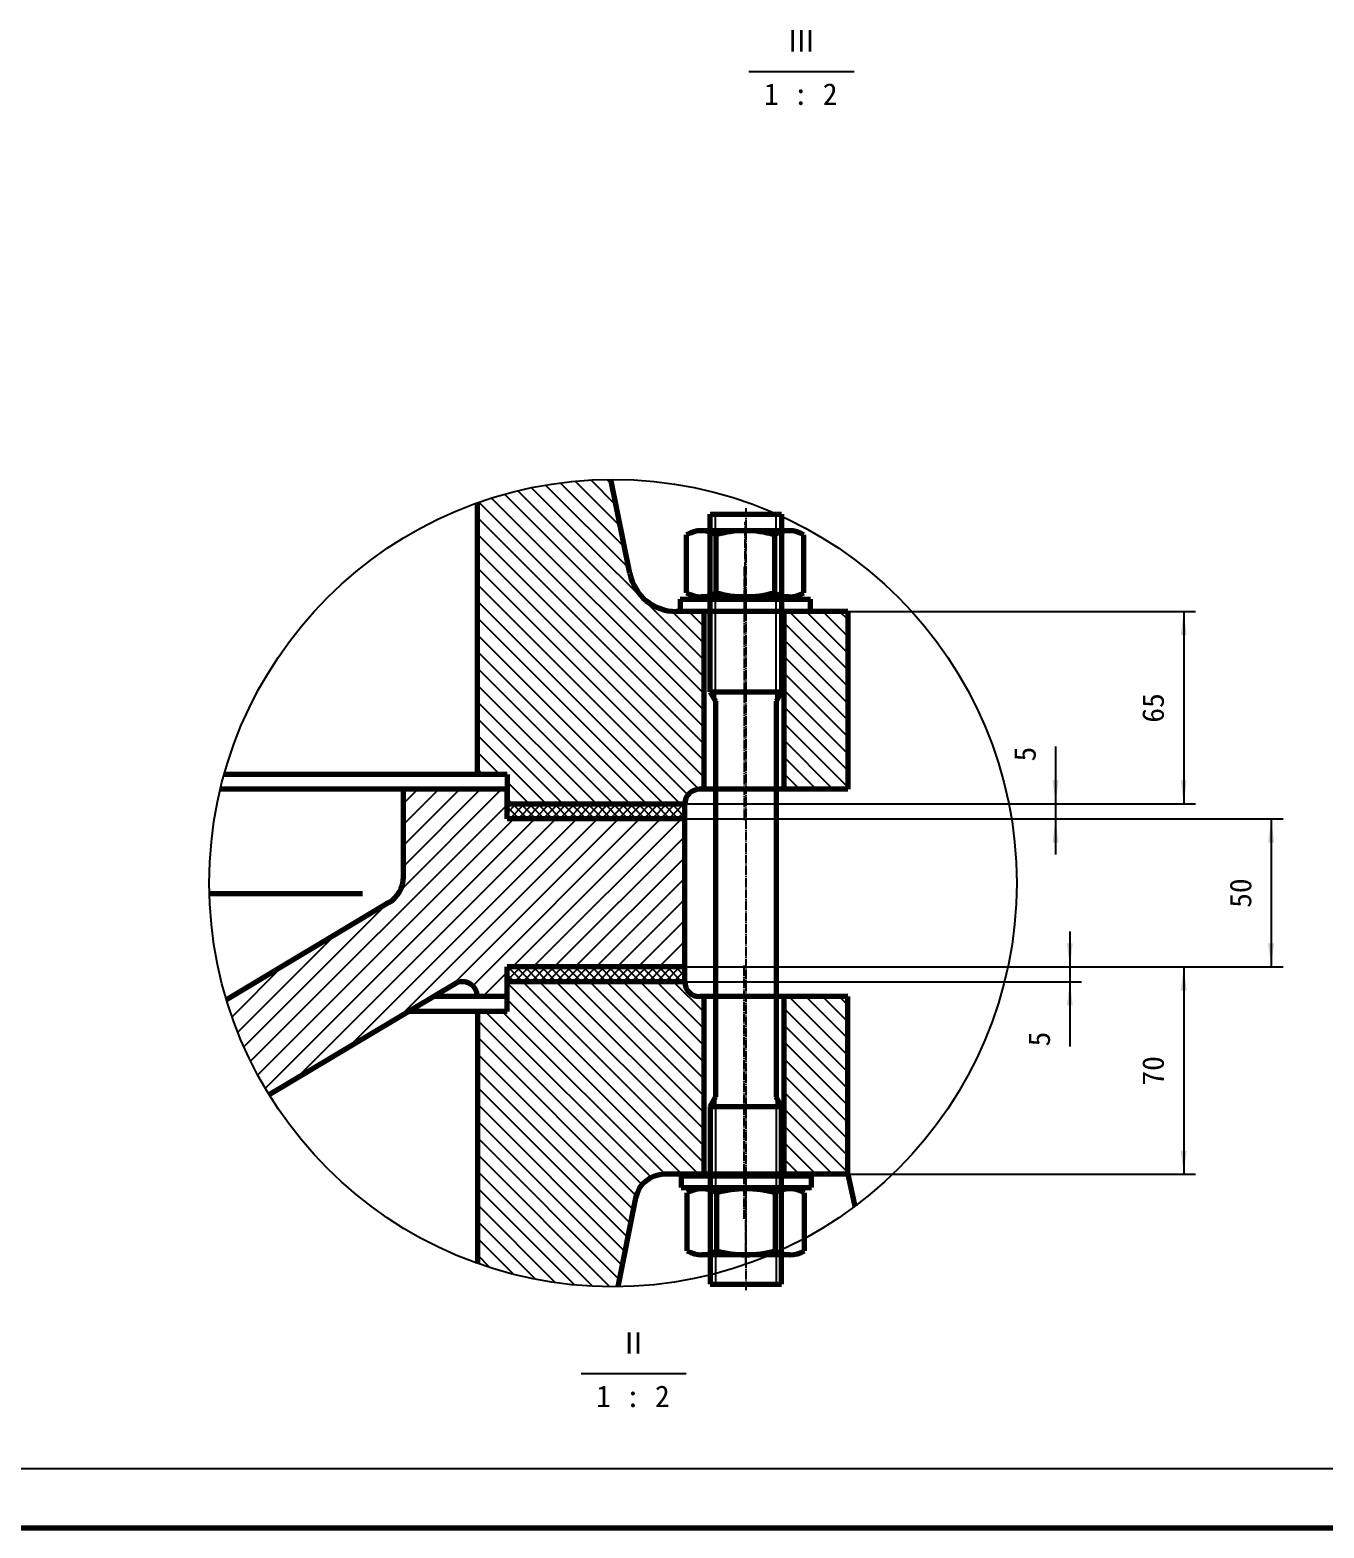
# Model space of a CAD drawing. Header units: millimetres. Extents: x -12040 to 11740, y -16820 to 16820.
# Drawn here: x 3003 to 7372, y -16820 to -11763 of the extents above; entities that cross this region are included whole.
import ezdxf

# ---------------------------------------------------------------- set-up
doc = ezdxf.new("R2010")
doc.units = ezdxf.units.MM
doc.linetypes.add('EB_DASHDOT', pattern=[39, 30, -3, 3, -3])
for name, color, linetype, lineweight in [('CAXA0', 7, 'Continuous', 70), ('CAXA1', 1, 'EB_DASHDOT', 25), ('CAXA3', 7, 'Continuous', 25), ('CAXA4', 3, 'Continuous', 25), ('CAXA5', 4, 'Continuous', 25)]:
    doc.layers.add(name, color=color, linetype=linetype, lineweight=lineweight)
doc.styles.add('UserTxtStyle2', font='SIMFANG.TTF')
doc.styles.add('标准', font='SIMFANG.TTF')
doc.dimstyles.new('标准', dxfattribs={"dimscale": 20, "dimtxt": 3.5, "dimasz": 4, "dimexe": 2, "dimexo": 0, "dimtad": 1, "dimdsep": 46, "dimtxsty": '标准', "dimcen": 0, "dimdle": 6, "dimaunit": 1, "dimazin": 2, "dimtfac": 1, "dimtdec": 3, "dimtmove": 0, "dimatfit": 3, "dimfxl": 0, "dimtolj": 1, "dimtzin": 0, "dimarcsym": 0})

# ---------------------------------------------------------------- blocks, each defined once
blk = doc.blocks.new('CAXBLOCK2', base_point=(11540, -16620))
at = {"layer": 'CAXA0'}
blk.add_line((11740, -16820), (-12040, -16820), dxfattribs=at)
at = {"layer": 'CAXA3', "linetype": 'Continuous', "lineweight": 25}
blk.add_line((11540, -16620), (-11540, -16620), dxfattribs=at)
blk = doc.blocks.new('*CAXBLOCK308309')
at = {"layer": 'CAXA4', "linetype": 'Continuous', "lineweight": 25}
for points in [[(6898, -13725.9), (6888, -13805.9), (6908, -13805.9)], [(6898, -14375.9), (6888, -14295.9), (6908, -14295.9)]]:
    blk.add_hatch(color=0, dxfattribs=at).paths.add_polyline_path(points, flags=0)
at = {"layer": 'CAXA4', "color": 0, "linetype": 'Continuous', "lineweight": 25}
for p, q in [((5763.9, -13725.9), (6938, -13725.9)), ((6898, -13725.9), (6898, -14375.9)), ((5213.9, -14375.9), (6938, -14375.9))]:
    blk.add_line(p, q, dxfattribs=at)
at = {"layer": 'CAXA4', "color": 0, "linetype": 'Continuous', "lineweight": 25, "insert": (6758, -14101.3), "char_height": 72.993, "attachment_point": 1, "rotation": 90, "style": 'UserTxtStyle2'}
blk.add_mtext('\\fFangSong_GB2312|b0|i0|p34;65', dxfattribs=at)
blk = doc.blocks.new('*CAXBLOCK309310')
at = {"layer": 'CAXA4', "linetype": 'Continuous', "lineweight": 25}
for points in [[(6898, -14925.9), (6888, -15005.9), (6908, -15005.9)], [(6898, -15625.9), (6888, -15545.9), (6908, -15545.9)]]:
    blk.add_hatch(color=0, dxfattribs=at).paths.add_polyline_path(points, flags=0)
at = {"layer": 'CAXA4', "color": 0, "linetype": 'Continuous', "lineweight": 25}
for p, q in [((5213.9, -14925.9), (6938, -14925.9)), ((6898, -14925.9), (6898, -15625.9)), ((5145.9, -15625.9), (6938, -15625.9))]:
    blk.add_line(p, q, dxfattribs=at)
at = {"layer": 'CAXA4', "color": 0, "linetype": 'Continuous', "lineweight": 25, "insert": (6758, -15326.3), "char_height": 72.993, "attachment_point": 1, "rotation": 90, "style": 'UserTxtStyle2'}
blk.add_mtext('\\fFangSong_GB2312|b0|i0|p34;70', dxfattribs=at)
blk = doc.blocks.new('*CAXBLOCK310311')
at = {"layer": 'CAXA4', "linetype": 'Continuous', "lineweight": 25}
for points in [[(7193.2, -14425.9), (7183.2, -14505.9), (7203.2, -14505.9)], [(7193.2, -14925.9), (7183.2, -14845.9), (7203.2, -14845.9)]]:
    blk.add_hatch(color=0, dxfattribs=at).paths.add_polyline_path(points, flags=0)
at = {"layer": 'CAXA4', "color": 0, "linetype": 'Continuous', "lineweight": 25}
for p, q in [((5213.9, -14425.9), (7233.2, -14425.9)), ((7193.2, -14425.9), (7193.2, -14925.9)), ((5213.9, -14925.9), (7233.2, -14925.9))]:
    blk.add_line(p, q, dxfattribs=at)
at = {"layer": 'CAXA4', "color": 0, "linetype": 'Continuous', "lineweight": 25, "insert": (7053.2, -14726.3), "char_height": 72.993, "attachment_point": 1, "rotation": 90, "style": 'UserTxtStyle2'}
blk.add_mtext('\\fFangSong_GB2312|b0|i0|p34;50', dxfattribs=at)
blk = doc.blocks.new('*CAXBLOCK311312')
at = {"layer": 'CAXA4', "linetype": 'Continuous', "lineweight": 25}
for points in [[(6465.5, -14375.9), (6455.5, -14295.9), (6475.5, -14295.9)], [(6465.5, -14425.9), (6455.5, -14505.9), (6475.5, -14505.9)]]:
    blk.add_hatch(color=0, dxfattribs=at).paths.add_polyline_path(points, flags=0)
at = {"layer": 'CAXA4', "color": 0, "linetype": 'Continuous', "lineweight": 25}
for p, q in [((6465.5, -14181.7), (6465.5, -14545.9)), ((5213.9, -14375.9), (6505.5, -14375.9)), ((5213.9, -14425.9), (6505.5, -14425.9))]:
    blk.add_line(p, q, dxfattribs=at)
at = {"layer": 'CAXA4', "color": 0, "linetype": 'Continuous', "lineweight": 25, "insert": (6325.5, -14232.2), "char_height": 72.993, "attachment_point": 1, "rotation": 90, "style": 'UserTxtStyle2'}
blk.add_mtext('\\fFangSong_GB2312|b0|i0|p34;5', dxfattribs=at)
blk = doc.blocks.new('*CAXBLOCK312313')
at = {"layer": 'CAXA4', "linetype": 'Continuous', "lineweight": 25}
for points in [[(6513.5, -14925.9), (6503.5, -14845.9), (6523.5, -14845.9)], [(6513.5, -14975.9), (6503.5, -15055.9), (6523.5, -15055.9)]]:
    blk.add_hatch(color=0, dxfattribs=at).paths.add_polyline_path(points, flags=0)
at = {"layer": 'CAXA4', "color": 0, "linetype": 'Continuous', "lineweight": 25}
for p, q in [((6513.5, -14805.9), (6513.5, -15194.7)), ((5213.9, -14925.9), (6553.5, -14925.9)), ((5213.9, -14975.9), (6553.5, -14975.9))]:
    blk.add_line(p, q, dxfattribs=at)
at = {"layer": 'CAXA4', "color": 0, "linetype": 'Continuous', "lineweight": 25, "insert": (6373.5, -15194.2), "char_height": 72.993, "attachment_point": 1, "rotation": 90, "style": 'UserTxtStyle2'}
blk.add_mtext('\\fFangSong_GB2312|b0|i0|p34;5', dxfattribs=at)
blk = doc.blocks.new('CAXBLOCK313', base_point=(4780.3, -14777.9))
at = {"layer": 'CAXA5', "color": 0, "linetype": 'Continuous', "lineweight": 25}
for p, q in [((4252.7, -14668.8), (4595.5, -14325.9)), ((4263.9, -14586.8), (4524.8, -14325.9)), ((4263.9, -14516.1), (4454.1, -14325.9)), ((4263.9, -14445.4), (4383.4, -14325.9)), ((4263.9, -14374.7), (4312.7, -14325.9)), ((3748.3, -15243.8), (4613.9, -14378.3)), ((3772.4, -15290.5), (4636.9, -14425.9)), ((3797.9, -15335.7), (4707.6, -14425.9)), ((3898.4, -15305.9), (4778.4, -14425.9)), ((4074.3, -15200.7), (4849.1, -14425.9)), ((4250.3, -15095.5), (4919.8, -14425.9)), ((4426.2, -14990.2), (4990.5, -14425.9)), ((4497.9, -14989.3), (5061.2, -14425.9)), ((4631.9, -14925.9), (5131.9, -14425.9)), ((4702.6, -14925.9), (5202.6, -14425.9)), ((4773.3, -14925.9), (5213.9, -14485.4)), ((4844, -14925.9), (5213.9, -14556.1)), ((4914.7, -14925.9), (5213.9, -14626.8)), ((3725.8, -15195.6), (4209.4, -14712.1)), ((4985.5, -14925.9), (5213.9, -14697.5)), ((5056.2, -14925.9), (5213.9, -14768.2)), ((3704.9, -15145.9), (4033.4, -14817.3)), ((5126.9, -14925.9), (5213.9, -14838.9)), ((5197.6, -14925.9), (5213.9, -14909.6)), ((3685.6, -15094.4), (3857.5, -14922.6)), ((4531.9, -15025.9), (4613.9, -14944)), ((4602.6, -15025.9), (4613.9, -15014.7)), ((3668.2, -15041.2), (3681.5, -15027.8))]:
    blk.add_line(p, q, dxfattribs=at)
blk = doc.blocks.new('CAXBLOCK314', base_point=(5628, -14124.3))
at = {"layer": 'CAXA5', "color": 0, "linetype": 'Continuous', "lineweight": 25}
for p, q in [((5024.7, -13580.2), (4743.8, -13299.2)), ((5010.6, -13509.5), (4793, -13291.8)), ((4996.5, -13438.8), (4843.8, -13286.1)), ((4982.3, -13368), (4896.4, -13282.2)), ((4968.2, -13297.3), (4951.1, -13280.2)), ((5278.9, -14060.6), (4561.5, -13343.2)), ((5278.9, -14004), (4605.1, -13330.3)), ((5278.9, -13947.5), (4650, -13318.6)), ((5278.9, -13890.9), (4696.2, -13308.2)), ((5278.9, -14117.2), (4519.1, -13357.4)), ((5278.9, -14173.7), (4513.9, -13408.7)), ((5278.9, -14230.3), (4513.9, -13465.3)), ((5278.9, -14286.9), (4513.9, -13521.9)), ((5261.4, -14326), (4513.9, -13578.4)), ((5224.3, -14345.4), (4513.9, -13635)), ((5198.2, -14375.9), (4513.9, -13691.6)), ((5141.7, -14375.9), (4513.9, -13748.1)), ((5278.9, -13834.3), (5169.8, -13725.2)), ((5278.9, -13777.8), (5227.1, -13725.9)), ((5763.9, -13923.3), (5566.5, -13725.9)), ((5763.9, -13866.8), (5623.1, -13725.9)), ((5763.9, -13810.2), (5679.6, -13725.9)), ((5763.9, -13753.6), (5736.2, -13725.9)), ((5085.1, -14375.9), (4513.9, -13804.7)), ((5763.9, -13979.9), (5548.9, -13764.9)), ((5763.9, -14036.5), (5548.9, -13821.5)), ((5028.5, -14375.9), (4513.9, -13861.3)), ((5763.9, -14093.1), (5548.9, -13878.1)), ((4972, -14375.9), (4513.9, -13917.9)), ((5763.9, -14149.6), (5548.9, -13934.6)), ((4915.4, -14375.9), (4513.9, -13974.4)), ((5763.9, -14206.2), (5548.9, -13991.2)), ((4858.8, -14375.9), (4513.9, -14031)), ((5763.9, -14262.8), (5548.9, -14047.8)), ((4802.3, -14375.9), (4513.9, -14087.6)), ((5763.9, -14319.3), (5548.9, -14104.3)), ((4745.7, -14375.9), (4513.9, -14144.1)), ((4589.1, -14275.9), (4513.9, -14200.7)), ((5713.9, -14325.9), (5548.9, -14160.9)), ((4532.6, -14275.9), (4513.9, -14257.3)), ((5657.4, -14325.9), (5548.9, -14217.5)), ((4689.1, -14375.9), (4613.9, -14300.7)), ((5600.8, -14325.9), (5548.9, -14274)), ((4632.6, -14375.9), (4613.9, -14357.3))]:
    blk.add_line(p, q, dxfattribs=at)
blk = doc.blocks.new('CAXBLOCK315', base_point=(5657.7, -15350.3))
at = {"layer": 'CAXA5', "color": 0, "linetype": 'Continuous', "lineweight": 25}
for p, q in [((5260.3, -15625.9), (4613.9, -14979.5)), ((5278.9, -15588), (4666.9, -14975.9)), ((5278.9, -15531.4), (4723.4, -14975.9)), ((5278.9, -15474.8), (4780, -14975.9)), ((5278.9, -15418.2), (4836.6, -14975.9)), ((5278.9, -15361.7), (4893.2, -14975.9)), ((5278.9, -15305.1), (4949.7, -14975.9)), ((5278.9, -15248.5), (5006.3, -14975.9)), ((5278.9, -15192), (5062.9, -14975.9)), ((5278.9, -15135.4), (5119.4, -14975.9)), ((5278.9, -15078.8), (5176, -14975.9)), ((5203.7, -15625.9), (4613.9, -15036.1)), ((5763.9, -15281), (5548.9, -15066)), ((5763.9, -15224.4), (5565.4, -15025.9)), ((5763.9, -15167.9), (5622, -15025.9)), ((5763.9, -15111.3), (5678.5, -15025.9)), ((5763.9, -15054.7), (5735.1, -15025.9)), ((5069.5, -15661.4), (4513.9, -15105.8)), ((5101.2, -15636.5), (4540.6, -15075.9)), ((5147.2, -15625.9), (4597.2, -15075.9)), ((5049.8, -15698.3), (4513.9, -15162.4)), ((5763.9, -15337.6), (5548.9, -15122.6)), ((5040.1, -15745.1), (4513.9, -15218.9)), ((5763.9, -15394.1), (5548.9, -15179.1)), ((5763.9, -15450.7), (5548.9, -15235.7)), ((5030.6, -15792.2), (4513.9, -15275.5)), ((5763.9, -15507.3), (5548.9, -15292.3)), ((5021.2, -15839.4), (4513.9, -15332.1)), ((5763.9, -15563.8), (5548.9, -15348.8)), ((5011.8, -15886.5), (4513.9, -15388.6)), ((5763.9, -15620.4), (5548.9, -15405.4)), ((5002.3, -15933.7), (4513.9, -15445.2)), ((5712.9, -15625.9), (5548.9, -15462)), ((4992.9, -15980.8), (4513.9, -15501.8)), ((5656.3, -15625.9), (5548.9, -15518.5)), ((4961.2, -16005.6), (4513.9, -15558.3)), ((5599.7, -15625.9), (5548.9, -15575.1)), ((4902.9, -16003.9), (4513.9, -15614.9)), ((4841.9, -15999.5), (4513.9, -15671.5)), ((4777.7, -15991.8), (4513.9, -15728)), ((4709.5, -15980.3), (4513.9, -15784.6)), ((4636.6, -15963.9), (4513.9, -15841.2)), ((4557.4, -15941.2), (4513.9, -15897.8))]:
    blk.add_line(p, q, dxfattribs=at)
blk = doc.blocks.new('CAXBLOCK316', base_point=(4837.4, -14953.7))
at = {"layer": 'CAXA5', "color": 0, "linetype": 'Continuous', "lineweight": 25}
for p, q in [((4654.3, -14425.9), (4613.9, -14385.6)), ((4682.6, -14425.9), (4632.6, -14375.9)), ((4710.8, -14425.9), (4660.8, -14375.9)), ((4739.1, -14425.9), (4689.1, -14375.9)), ((4767.4, -14425.9), (4717.4, -14375.9)), ((4795.7, -14425.9), (4745.7, -14375.9)), ((4824, -14425.9), (4774, -14375.9)), ((4852.3, -14425.9), (4802.3, -14375.9)), ((4880.6, -14425.9), (4830.6, -14375.9)), ((4908.8, -14425.9), (4858.8, -14375.9)), ((4937.1, -14425.9), (4887.1, -14375.9)), ((4965.4, -14425.9), (4915.4, -14375.9)), ((4993.7, -14425.9), (4943.7, -14375.9)), ((5022, -14425.9), (4972, -14375.9)), ((5050.3, -14425.9), (5000.3, -14375.9)), ((5078.5, -14425.9), (5028.5, -14375.9)), ((5106.8, -14425.9), (5056.8, -14375.9)), ((5135.1, -14425.9), (5085.1, -14375.9)), ((5163.4, -14425.9), (5113.4, -14375.9)), ((5191.7, -14425.9), (5141.7, -14375.9)), ((5213.9, -14419.9), (5170, -14375.9)), ((5213.9, -14391.6), (5198.2, -14375.9)), ((4626, -14425.9), (4613.9, -14413.8)), ((4638.6, -14975.9), (4613.9, -14951.2)), ((4666.9, -14975.9), (4616.9, -14925.9)), ((4695.2, -14975.9), (4645.2, -14925.9)), ((4723.4, -14975.9), (4673.4, -14925.9)), ((4751.7, -14975.9), (4701.7, -14925.9)), ((4780, -14975.9), (4730, -14925.9)), ((4808.3, -14975.9), (4758.3, -14925.9)), ((4836.6, -14975.9), (4786.6, -14925.9)), ((4864.9, -14975.9), (4814.9, -14925.9)), ((4893.2, -14975.9), (4843.2, -14925.9)), ((4921.4, -14975.9), (4871.4, -14925.9)), ((4949.7, -14975.9), (4899.7, -14925.9)), ((4978, -14975.9), (4928, -14925.9)), ((5006.3, -14975.9), (4956.3, -14925.9)), ((5034.6, -14975.9), (4984.6, -14925.9)), ((5062.9, -14975.9), (5012.9, -14925.9)), ((5091.1, -14975.9), (5041.1, -14925.9)), ((5119.4, -14975.9), (5069.4, -14925.9)), ((5147.7, -14975.9), (5097.7, -14925.9)), ((5176, -14975.9), (5126, -14925.9)), ((5204.3, -14975.9), (5154.3, -14925.9)), ((5213.9, -14957.3), (5182.6, -14925.9)), ((5213.9, -14929), (5210.8, -14925.9))]:
    blk.add_line(p, q, dxfattribs=at)
blk = doc.blocks.new('CAXBLOCK317', base_point=(4975.3, -14944.6))
at = {"layer": 'CAXA5', "color": 0, "linetype": 'Continuous', "lineweight": 25}
for p, q in [((4613.9, -14406.6), (4644.5, -14375.9)), ((4613.9, -14378.3), (4616.2, -14375.9)), ((4622.8, -14425.9), (4672.8, -14375.9)), ((4651.1, -14425.9), (4701.1, -14375.9)), ((4679.4, -14425.9), (4729.4, -14375.9)), ((4707.6, -14425.9), (4757.6, -14375.9)), ((4735.9, -14425.9), (4785.9, -14375.9)), ((4764.2, -14425.9), (4814.2, -14375.9)), ((4792.5, -14425.9), (4842.5, -14375.9)), ((4820.8, -14425.9), (4870.8, -14375.9)), ((4849.1, -14425.9), (4899.1, -14375.9)), ((4877.3, -14425.9), (4927.3, -14375.9)), ((4905.6, -14425.9), (4955.6, -14375.9)), ((4933.9, -14425.9), (4983.9, -14375.9)), ((4962.2, -14425.9), (5012.2, -14375.9)), ((4990.5, -14425.9), (5040.5, -14375.9)), ((5018.8, -14425.9), (5068.8, -14375.9)), ((5047.1, -14425.9), (5097.1, -14375.9)), ((5075.3, -14425.9), (5125.3, -14375.9)), ((5103.6, -14425.9), (5153.6, -14375.9)), ((5131.9, -14425.9), (5181.9, -14375.9)), ((5160.2, -14425.9), (5210.2, -14375.9)), ((5188.5, -14425.9), (5213.9, -14400.5)), ((4613.9, -14972.2), (4660.2, -14925.9)), ((4613.9, -14944), (4631.9, -14925.9)), ((4638.5, -14975.9), (4688.5, -14925.9)), ((4666.8, -14975.9), (4716.8, -14925.9)), ((4695, -14975.9), (4745, -14925.9)), ((4723.3, -14975.9), (4773.3, -14925.9)), ((4751.6, -14975.9), (4801.6, -14925.9)), ((4779.9, -14975.9), (4829.9, -14925.9)), ((4808.2, -14975.9), (4858.2, -14925.9)), ((4836.5, -14975.9), (4886.5, -14925.9)), ((4864.7, -14975.9), (4914.7, -14925.9)), ((4893, -14975.9), (4943, -14925.9)), ((4921.3, -14975.9), (4971.3, -14925.9)), ((4949.6, -14975.9), (4999.6, -14925.9)), ((4977.9, -14975.9), (5027.9, -14925.9)), ((5006.2, -14975.9), (5056.2, -14925.9)), ((5034.5, -14975.9), (5084.5, -14925.9)), ((5062.7, -14975.9), (5112.7, -14925.9)), ((5091, -14975.9), (5141, -14925.9)), ((5119.3, -14975.9), (5169.3, -14925.9)), ((5147.6, -14975.9), (5197.6, -14925.9)), ((5175.9, -14975.9), (5213.9, -14937.9)), ((5204.2, -14975.9), (5213.9, -14966.2))]:
    blk.add_line(p, q, dxfattribs=at)
blk = doc.blocks.new('CAXBLOCK318', base_point=(5419.9, -15997.1))
at = {"layer": 'CAXA0'}
for p, q in [((5299.9, -13397.1), (5539.9, -13397.1)), ((5299.9, -13997.1), (5299.9, -13397.1)), ((5539.9, -13397.1), (5539.9, -13997.1)), ((5299.9, -13997.1), (5539.9, -13997.1)), ((5299.9, -13997.1), (5317.9, -14028.3)), ((5539.9, -13997.1), (5521.9, -14028.3)), ((5299.9, -15397.1), (5317.9, -15365.9)), ((5539.9, -15397.1), (5521.9, -15365.9)), ((5299.9, -15397.1), (5539.9, -15397.1)), ((5299.9, -15397.1), (5299.9, -15997.1)), ((5539.9, -15997.1), (5539.9, -15397.1)), ((5299.9, -15997.1), (5539.9, -15997.1))]:
    blk.add_line(p, q, dxfattribs=at)
at = {"layer": 'CAXA0', "linetype": 'Continuous', "lineweight": 25}
for p, q in [((5317.9, -14028.3), (5317.9, -13397.1)), ((5521.9, -14028.3), (5521.9, -13397.1)), ((5317.9, -15365.9), (5317.9, -15997.1)), ((5521.9, -15365.9), (5521.9, -15997.1))]:
    blk.add_line(p, q, dxfattribs=at)
at = {"layer": 'CAXA0', "linetype": 'Continuous', "lineweight": 70}
for p, q in [((5317.9, -14028.3), (5317.9, -15365.9)), ((5521.9, -14028.3), (5521.9, -15365.9))]:
    blk.add_line(p, q, dxfattribs=at)
at = {"layer": 'CAXA1', "linetype": 'EB_DASHDOT', "lineweight": 25}
blk.add_line((5419.9, -13377.1), (5419.9, -16017.1), dxfattribs=at)
blk = doc.blocks.new('CAXBLOCK319', base_point=(5421.8, -15671))
at = {"layer": 'CAXA0'}
for p, q in [((5201.8, -15631), (5641.8, -15631)), ((5201.8, -15631), (5201.8, -15671)), ((5201.8, -15671), (5641.8, -15671)), ((5641.8, -15671), (5641.8, -15631))]:
    blk.add_line(p, q, dxfattribs=at)
blk = doc.blocks.new('CAXBLOCK320', base_point=(5420.3, -15897.8))
at = {"layer": 'CAXA0'}
for p, q in [((5568.8, -15674.8), (5271.8, -15674.8)), ((5222.3, -15883.9), (5222.3, -15688.7)), ((5321.3, -15688.7), (5321.3, -15883.9)), ((5519.3, -15688.7), (5519.3, -15883.9)), ((5618.3, -15883.9), (5618.3, -15688.7)), ((5568.8, -15897.8), (5271.8, -15897.8))]:
    blk.add_line(p, q, dxfattribs=at)
for centre, radius, start, end in [((5271.8, -15770), 95.2, 58.6724, 121.3276), ((5420.3, -16034.8), 360, 74.038, 105.962), ((5568.8, -15770), 95.2, 58.6724, 121.3276), ((5271.8, -15802.6), 95.2, 238.6724, 301.3276), ((5420.3, -15537.8), 360, 254.038, 285.962), ((5568.8, -15802.6), 95.2, 238.6724, 301.3276)]:
    blk.add_arc(centre, radius, start, end, dxfattribs=at)
at = {"layer": 'CAXA1', "linetype": 'EB_DASHDOT', "lineweight": 25}
blk.add_line((5420.3, -15927.8), (5420.3, -15644.8), dxfattribs=at)
blk = doc.blocks.new('CAXBLOCK321', base_point=(5417.9, -13676.4))
at = {"layer": 'CAXA0'}
for p, q in [((5219.9, -13662.6), (5219.9, -13467.3)), ((5566.4, -13453.4), (5269.4, -13453.4)), ((5318.9, -13467.3), (5318.9, -13662.6)), ((5516.9, -13467.3), (5516.9, -13662.6)), ((5615.9, -13662.6), (5615.9, -13467.3)), ((5566.4, -13676.4), (5269.4, -13676.4))]:
    blk.add_line(p, q, dxfattribs=at)
for centre, radius, start, end in [((5269.4, -13548.6), 95.2, 58.6724, 121.3276), ((5417.9, -13813.4), 360, 74.038, 105.962), ((5566.4, -13548.6), 95.2, 58.6724, 121.3276), ((5269.4, -13581.2), 95.2, 238.6724, 301.3276), ((5417.9, -13316.4), 360, 254.038, 285.962), ((5566.4, -13581.2), 95.2, 238.6724, 301.3276)]:
    blk.add_arc(centre, radius, start, end, dxfattribs=at)
at = {"layer": 'CAXA1', "linetype": 'EB_DASHDOT', "lineweight": 25}
blk.add_line((5417.9, -13706.4), (5417.9, -13423.4), dxfattribs=at)
blk = doc.blocks.new('CAXBLOCK322', base_point=(5417.9, -13724.9))
at = {"layer": 'CAXA0'}
for p, q in [((5197.9, -13684.9), (5637.9, -13684.9)), ((5197.9, -13684.9), (5197.9, -13724.9)), ((5637.9, -13724.9), (5637.9, -13684.9)), ((5197.9, -13724.9), (5637.9, -13724.9))]:
    blk.add_line(p, q, dxfattribs=at)

msp = doc.modelspace()

# ---------------------------------------------------------------- linework, layer by layer
at = {"layer": 'CAXA0'}
for p, q in [((5028.167, -13597.319), (4964.725, -13280.109)), ((4513.891, -14275.94), (4513.891, -13359.203)), ((5763.891, -13725.94), (5185.06, -13725.94)), ((5278.891, -14325.94), (5278.891, -13725.94)), ((5548.891, -14325.94), (5548.891, -13725.94)), ((5763.891, -13725.94), (5763.891, -14325.94)), ((4613.891, -14275.94), (3658.995, -14275.94)), ((4613.891, -14275.94), (4613.891, -14375.94)), ((4613.891, -14325.94), (3646.033, -14325.94)), ((4263.891, -14622.763), (4263.891, -14325.94)), ((4613.891, -14425.94), (4613.891, -14325.94)), ((5763.891, -14325.94), (5263.891, -14325.94)), ((5213.891, -14375.94), (4613.891, -14375.94)), ((5213.891, -14375.94), (4613.891, -14375.94)), ((5213.891, -14375.94), (4613.891, -14375.94)), ((5213.891, -14975.94), (5213.891, -14375.94)), ((5213.891, -14425.94), (4613.891, -14425.94)), ((4125.828, -14679.475), (3609.157, -14679.475)), ((4215.221, -14708.584), (3666.783, -15036.609)), ((4613.891, -15025.94), (4613.891, -14925.94)), ((5213.891, -14925.94), (4613.891, -14925.94)), ((4438.226, -14983.03), (3811.352, -15357.968)), ((4613.891, -15075.94), (4613.891, -14975.94)), ((5213.891, -14975.94), (4613.891, -14975.94)), ((4613.891, -15025.94), (4366.482, -15025.94)), ((5763.891, -15025.94), (5263.891, -15025.94)), ((5278.891, -15625.94), (5278.891, -15025.94)), ((5548.891, -15625.94), (5548.891, -15025.94)), ((5763.891, -15625.94), (5763.891, -15025.94)), ((4613.891, -15075.94), (4282.885, -15075.94)), ((4513.891, -15075.94), (4513.891, -15926.554)), ((5763.891, -15625.94), (5145.872, -15625.94)), ((5763.891, -15625.94), (5788.331, -15733.699)), ((5047.813, -15706.329), (4987.966, -16005.563))]:
    msp.add_line(p, q, dxfattribs=at)
at = {"layer": 'CAXA0', "linetype": 'EB_DASHDOT', "lineweight": 25}
for p, q in [((5413.891, -13575.399), (5413.891, -14430.298)), ((5413.891, -15776.481), (5413.891, -14921.583))]:
    msp.add_line(p, q, dxfattribs=at)
at = {"layer": 'CAXA0'}
for centre, radius, start, end in [((5185.06, -13565.94), 160, 191.309932, 270), ((5263.891, -14375.94), 50, 90, 180), ((4163.891, -14622.763), 100, 300.883922, 0), ((4463.891, -15025.94), 50, 0, 120.883949), ((5263.891, -14975.94), 50, 180, 270), ((5145.872, -15725.94), 100, 90, 168.690068)]:
    msp.add_arc(centre, radius, start, end, dxfattribs=at)
at = {"layer": 'CAXA3', "linetype": 'Continuous', "lineweight": 25}
for p, q in [((5430.103, -11902.985), (5785.103, -11902.985)), ((4863.723, -16298.73), (5218.723, -16298.73))]:
    msp.add_line(p, q, dxfattribs=at)
msp.add_circle((4971.451, -14642.878), 1362.785, dxfattribs=at)

# ---------------------------------------------------------------- block references
at = {"layer": 'CAXA0'}
for name, p in [('CAXBLOCK2', (11540, -16620)), ('CAXBLOCK318', (5419.855, -15997.125)), ('CAXBLOCK321', (5417.891, -13676.444)), ('CAXBLOCK322', (5417.891, -13724.858)), ('CAXBLOCK319', (5421.824, -15670.964)), ('CAXBLOCK320', (5420.272, -15897.805))]:
    msp.add_blockref(name, p, dxfattribs=at)
at = {"layer": 'CAXA5'}
for name, p in [('CAXBLOCK314', (5627.96, -14124.269)), ('CAXBLOCK313', (4780.288, -14777.944)), ('CAXBLOCK316', (4837.387, -14953.653)), ('CAXBLOCK317', (4975.308, -14944.572)), ('CAXBLOCK315', (5657.656, -15350.265))]:
    msp.add_blockref(name, p, dxfattribs=at)

# ---------------------------------------------------------------- texts
at = {"layer": 'CAXA4', "linetype": 'Continuous', "lineweight": 25, "char_height": 72.9927, "attachment_point": 1, "style": 'UserTxtStyle2'}
for s, insert in [('\\fFangSong_GB2312|b0|i0|p34;Ⅲ', (5557.603, -11762.985)), ('\\fFangSong_GB2312|b0|i0|p34;1 : 2', (5481.143, -11942.985)), ('\\fFangSong_GB2312|b0|i0|p34;Ⅱ', (4991.223, -16158.73)), ('\\fFangSong_GB2312|b0|i0|p34;1 : 2', (4914.763, -16338.73))]:
    msp.add_mtext(s, dxfattribs=dict(at, insert=insert))

# ---------------------------------------------------------------- dimensions: what is measured, and where the dimension line sits
at = {"layer": 'CAXA4'}
for base, p1, p2, text, picture, middle in [((6898.02, -14207.224), (5763.891, -13725.94), (5213.891, -14375.94), '\\fFangSong_GB2312;65', '*CAXBLOCK308309', (6808.02, -14050.94)), ((6465.49, -14207.224), (5213.891, -14375.94), (5213.891, -14425.94), '\\fFangSong_GB2312;5', '*CAXBLOCK311312', (6375.49, -14207.224)), ((7193.239, -14777.547), (5213.891, -14425.94), (5213.891, -14925.94), '\\fFangSong_GB2312;50', '*CAXBLOCK310311', (7103.239, -14675.94)), ((6513.549, -15169.215), (5213.891, -14925.94), (5213.891, -14975.94), '\\fFangSong_GB2312;5', '*CAXBLOCK312313', (6423.549, -15169.215)), ((6898.02, -15347.87), (5213.891, -14925.94), (5145.872, -15625.94), '\\fFangSong_GB2312;70', '*CAXBLOCK309310', (6808.02, -15275.94))]:
    dim = msp.add_linear_dim(base=base, p1=p1, p2=p2, angle=270, text=text, dimstyle='标准', dxfattribs=at)
    dim.commit()
    dim.dimension.update_dxf_attribs({"geometry": picture, "text_midpoint": middle})

doc.saveas('drawing.dxf')
